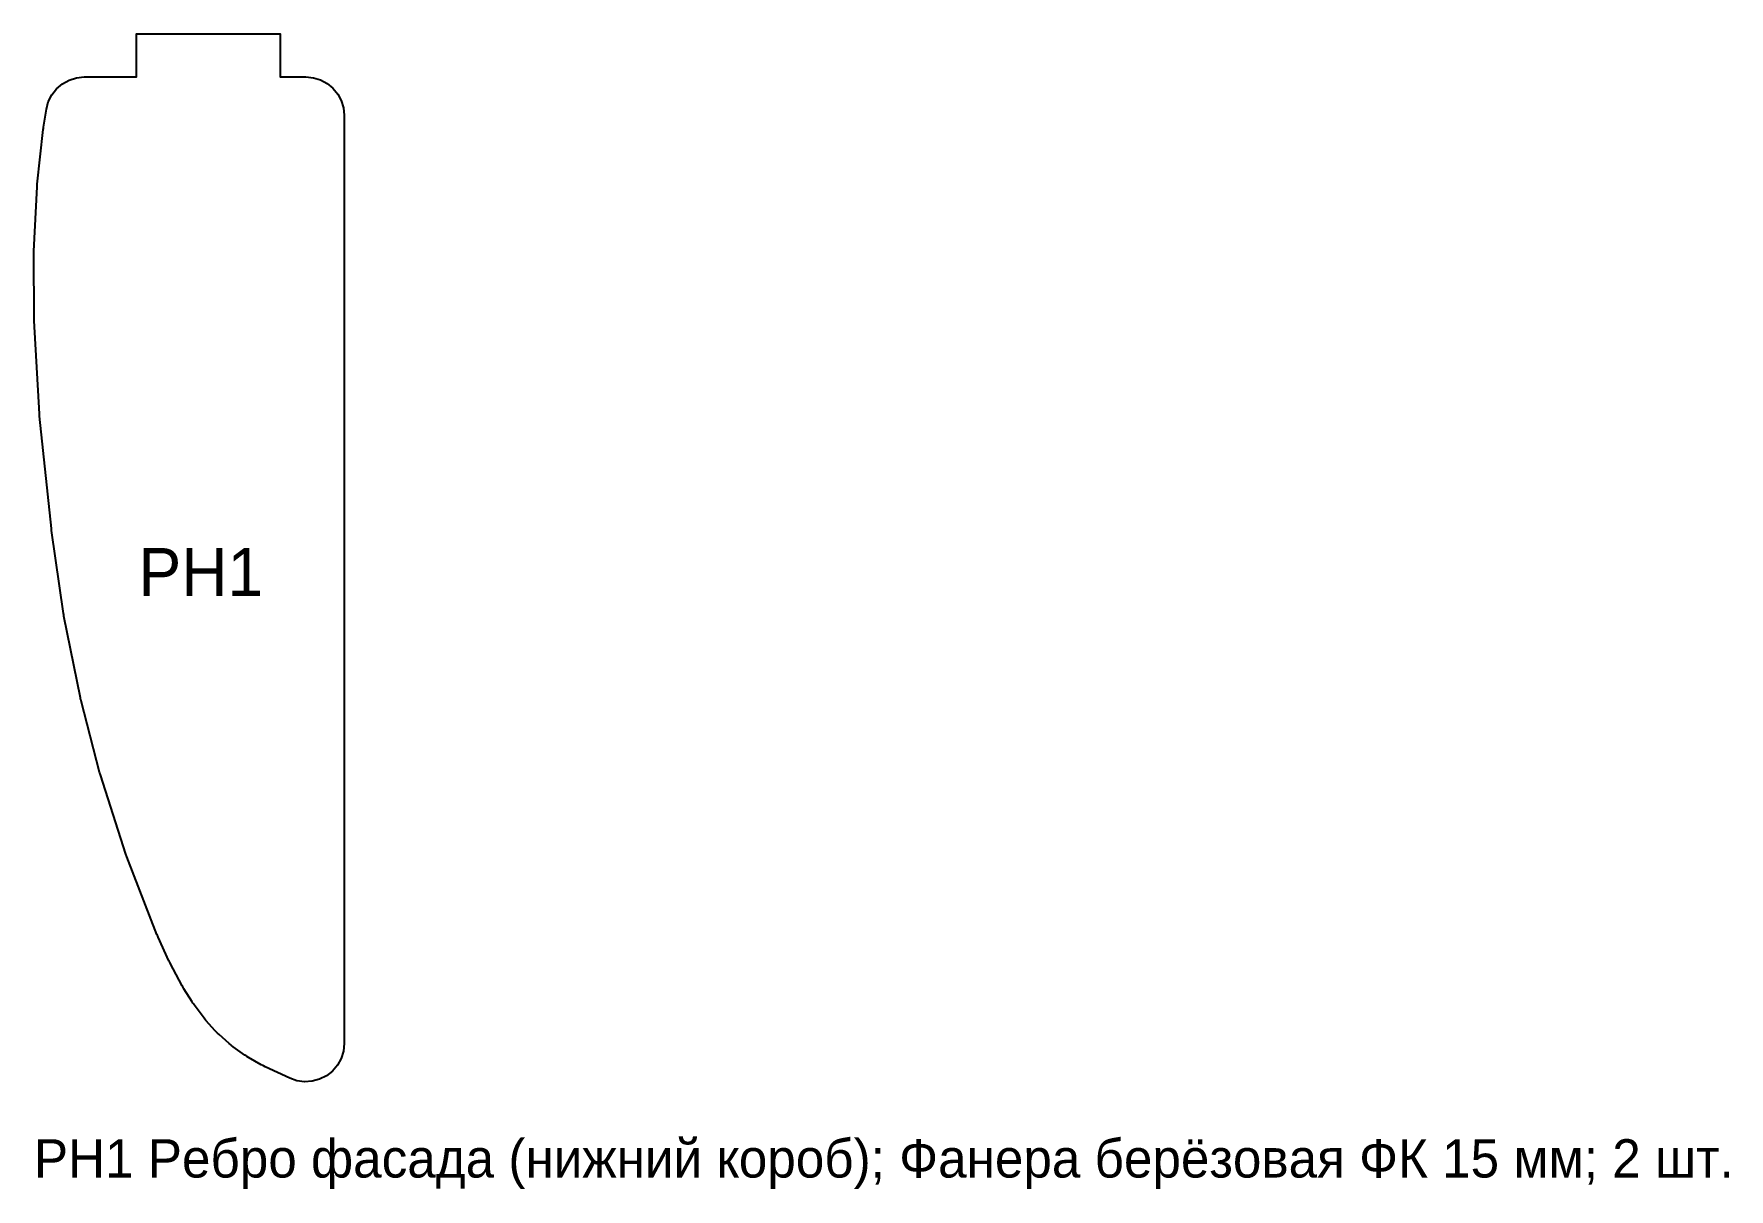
# Model space of a CAD drawing. Header units: millimetres. Extents: x 0 to 354, y -22 to 219.
import ezdxf
from ezdxf.enums import TextEntityAlignment as Align

# ---------------------------------------------------------------- set-up
doc = ezdxf.new("R2010")
doc.units = ezdxf.units.MM
doc.layers.add('CUT_OUT', color=7, linetype='Continuous')
doc.layers.add('TEXT', color=8, linetype='Continuous')

msp = doc.modelspace()

# ---------------------------------------------------------------- linework, layer by layer
at = {"layer": 'CUT_OUT'}
msp.add_lwpolyline([(3.01, 204.67), (3.72, 206.12), (4.72, 207.39), (5.94, 208.44), (7.36, 209.22), (8.9, 209.7), (10.5, 209.87), (21.41, 209.87), (21.41, 218.87), (51.41, 218.87), (51.41, 209.87), (56.78, 209.87), (58.35, 209.71), (59.85, 209.26), (61.23, 208.52), (62.44, 207.52), (63.44, 206.31), (64.18, 204.93), (64.63, 203.43), (64.78, 201.87), (64.78, 8), (64.62, 6.4), (64.15, 4.87), (63.38, 3.47), (62.34, 2.24), (61.09, 1.25), (59.66, 0.53), (58.11, 0.11), (56.51, 0), (54.93, 0.21), (53.41, 0.74), (48.26, 3.13), (47.93, 3.3), (47.77, 3.38), (47.44, 3.56), (44.8, 5.1), (44.49, 5.29), (44.34, 5.39), (44.04, 5.59), (41.64, 7.3), (41.29, 7.56), (41.11, 7.7), (40.78, 7.98), (38.66, 9.86), (38.34, 10.17), (38.18, 10.33), (37.87, 10.65), (35.93, 12.81), (35.68, 13.11), (35.56, 13.26), (35.32, 13.56), (33.48, 16.06), (33.3, 16.31), (33.22, 16.43), (33.05, 16.68), (31.32, 19.44), (31.18, 19.68), (31.11, 19.8), (30.97, 20.04), (28.46, 24.76), (28.35, 24.97), (28.3, 25.07), (28.2, 25.29), (25.94, 30.19), (25.84, 30.41), (25.8, 30.53), (25.7, 30.75), (19.42, 46.99), (19.34, 47.2), (19.3, 47.31), (19.23, 47.53), (13.89, 64.12), (13.82, 64.34), (13.79, 64.45), (13.73, 64.67), (9.84, 79.6), (9.78, 79.83), (9.76, 79.94), (9.71, 80.16), (6.28, 97.27), (6.24, 97.48), (6.23, 97.59), (6.19, 97.8), (3.69, 115.16), (3.67, 115.32), (3.66, 115.4), (3.64, 115.55), (1.2, 139), (1.19, 139.19), (1.18, 139.29), (1.17, 139.48), (0.07, 158.96), (0.06, 159.16), (0.06, 159.27), (0.06, 159.48), (0, 172.96), (0, 173.17), (0, 173.27), (0.01, 173.48), (0.66, 186.91), (0.68, 187.14), (0.69, 187.26), (0.71, 187.5), (1.95, 198.9), (1.97, 199.09), (1.98, 199.18), (2.01, 199.37), (2.6, 203.11), (3.01, 204.67)], close=True, dxfattribs=at)

# ---------------------------------------------------------------- texts
at = {"layer": 'TEXT'}
msp.add_text('РН1', height=10, dxfattribs=at).set_placement((34.86, 106.48), align=Align.MIDDLE_CENTER)
msp.add_text('РН1 Ребро фасада (нижний короб); Фанера берёзовая ФК 15 мм; 2 шт.', height=8, dxfattribs=at).set_placement((0, -20))

doc.saveas('drawing.dxf')
